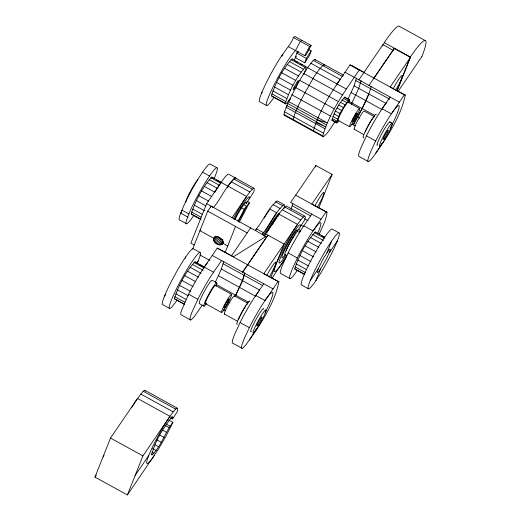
<?xml version="1.0" encoding="UTF-8"?>
<svg xmlns="http://www.w3.org/2000/svg" width="521" height="521" viewBox="0 0 521 521"><rect width="100%" height="100%" fill="white"/><g stroke="black" fill="none" stroke-linecap="round" stroke-linejoin="round"><path stroke-width="0.78" d="M296.11 230.614L297.432 231.344L304.765 219.823L305.299 217.081L304.772 216.169L303.222 217.14L300.754 219.94L297.537 224.369L263.828 273.72L278.95 281.75C274.515 303.163 261.698 322.297 249.344 340.005L246.094 344.485A31.924 3.504 -61.2 0 1 242.037 344.596L244.362 338.35L249.357 327.637A31.924 3.504 -61.2 0 1 270.79 293.245A31.924 3.504 -61.2 0 1 265.039 312.913M321.053 219.237L290.64 202.5L315.902 165.515L332.118 174.437L311.858 204.095L326.98 212.125C326.465 219.934 322.219 226.935 319.223 234.014M373.948 78.104L394.215 48.433L410.431 57.356L390.17 87.014L405.292 95.043C400.721 117.114 387.279 136.691 374.573 154.926L372.437 157.778A31.924 3.504 -61.2 0 1 368.38 157.896L370.705 151.644L375.7 140.93A31.924 3.504 -61.2 0 1 397.49 106.219A31.924 3.504 -61.2 0 1 390.053 128.804M245.189 202.649L246.511 203.379L246.68 202.265A15.962 1.752 -61.2 0 0 235.03 219.4M297.432 231.344L297.608 230.23A15.962 1.752 -61.2 0 0 286.042 247.182A15.962 1.752 -61.2 0 0 285.215 254.658M184.278 304.394L174.737 299.145L174.385 298.526C178.742 285.313 185.476 271.988 194.952 261.783L204.493 267.032M201.119 219.673L191.585 214.424L191.227 213.812C195.583 200.598 202.324 187.267 211.793 177.068L222.018 182.695M213.467 239.165C214.965 233.486 224.401 238.546 222.916 243.327C220.168 247.195 213.61 243.235 213.467 239.165L215.609 236.026M290.562 98.404L286.732 103.269L285.684 103.926L271.786 96.281L271.434 95.662C275.791 82.448 282.532 69.117 292.001 58.919L305.899 66.571L306.257 67.183L305.899 69.032L303.743 74.555M285.684 103.926L285.332 103.308C289.689 90.094 296.429 76.769 305.899 66.571M335.413 121.373C331.363 126.408 328.673 132.992 323.254 136.762L284.505 115.441L283.971 114.516L284.512 111.741L288.575 101.53L299.673 80.28L307.52 67.691L313.258 60.384L314.827 59.401L343.613 75.239M297.452 51.201L294.235 60.599M284.017 208.322L284.551 205.574L284.023 204.662L277.074 200.839C268.12 208.205 263.73 219.953 256.449 228.823L255.31 230.49L211.135 206.166L207.729 211.148L192.614 249.129M304.655 274.58L295.114 269.331L294.762 268.712C299.119 255.505 305.86 242.174 315.329 231.975L324.87 237.224M323.254 136.762L322.727 135.838C329.786 111.592 345.299 90.693 359.249 70.003L360.167 70.218M361.118 80.592L358.741 88.388L351.291 104.389M215.362 282.206L221.386 269.038L223.763 261.236M291.018 209.54L292.867 203.216M348.08 99.01L354.104 85.841L356.481 78.039M385.729 103.243L368.803 93.943L362.095 108.537L353.316 124.845C359.991 112.341 367.715 100.019 371.252 86.173M339.002 120.592L336.638 122.943L332.007 120.397C334.124 112.015 338.891 103.373 344.83 97.088L349.461 99.635L348.744 102.871M336.638 122.943C338.761 114.568 343.521 105.919 349.461 99.635M170.484 417.842L172.568 418.988L172.764 416.754L171.917 416.995C163.119 428.112 154.952 441.131 151.644 454.918L152.484 454.67C161.595 445.475 165.001 432.287 172.933 422.381L168.7 420.056M246.511 203.379L249.526 197.908A21.817 2.397 -61.2 0 0 234.307 219.348M300.135 227.058L300.448 225.873A21.817 2.397 -61.2 0 0 291.623 235.889A21.817 2.397 -61.2 0 0 279.406 260.526A21.817 2.397 -61.2 0 0 286.101 254.808M296.364 56.353L295.485 57.707L304.746 62.807L306.315 58.378L311.148 50.941L309.012 49.769M311.148 50.941L309.578 55.369L304.746 62.807M356.813 114.561L357.198 113.005L354.117 117.388L352.066 122.324L353.798 120.234L356.813 114.561L355.426 113.799M172.933 422.381L166.212 435.719L158.176 449.603L127.391 494.95L94.959 477.106L110.504 438.044L137.537 398.461L143.223 391.232L144.773 390.255L177.205 408.099L177.733 409.018L177.205 411.759L172.568 418.988M249.214 199.087L253.844 191.858L254.372 189.116L253.844 188.198L252.294 189.175L249.826 191.969L246.615 196.404L221.125 182.389L206.59 203.672L190.881 243.144L194.353 245.052M185.17 258.357L185.75 256.912M210.536 207.671L211.135 206.166M281.933 56.209C285.013 49.547 291.109 44.728 293.375 37.486L294.938 36.503L311.154 45.425L306.322 54.679L304.752 55.662L288.536 46.74M127.391 494.95L142.936 455.888L169.97 416.305L173.187 411.87L175.655 409.076L177.205 408.099M225.105 252.626L235.518 226.453L207.729 211.148M255.85 230.321L256.449 228.823L263.307 232.6L262.415 234.847M264.655 236.117L265.554 233.864C272.867 225.026 277.315 213.336 286.237 205.971L304.772 216.169M266.713 237.068L255.31 230.49M267.28 236.625L267.872 235.14L242.61 272.125M278.188 216.222L279.002 214.17L297.537 224.369A31.599 3.471 -61.2 0 0 275.414 265.97A31.599 3.471 -61.2 0 0 285.736 257.667L286.947 255.655M270.731 277.615L284.088 244.062L265.554 233.864M315.309 167L315.902 165.515M382.414 46.05L383.013 44.546L393.055 50.361M383.345 44.858L384.231 42.624L410.359 56.997A63.855 7.014 -61.2 0 1 421.815 56.704M318.787 207.944L332.118 174.437M393.622 49.918L394.215 48.433L393.036 50.55M315.902 280.578A31.924 3.504 -61.2 0 0 339.451 233.753A31.924 3.504 -61.2 0 0 315.915 268.211A31.924 3.504 -61.2 0 0 315.902 280.578L320.506 269.018M327.006 252.678L331.61 241.119M397.328 89.762L410.359 56.997M397.1 90.862L410.431 57.356M364.14 72.406L349.982 64.904C336.182 85.633 320.33 106.44 313.46 130.738L313.994 131.663M247.436 201.301L249.572 202.48L244.167 209.325L243.007 211.76A15.962 1.752 -61.2 0 1 237.889 221.112M207.527 262.63A31.924 3.504 -61.2 0 0 188.589 294.202L181.269 311.161A31.924 3.504 -61.2 0 0 181.269 314.86L190.536 319.959M221.523 260.526L213.545 272.209A31.924 3.504 -61.2 0 0 197.85 299.301L192.106 311.832A31.924 3.504 -61.2 0 0 194.594 316.143L202.246 305.215M249.572 202.48L239.198 222.35M259.028 290.972A31.924 3.504 -61.2 0 0 240.09 322.538L234.339 335.068A31.924 3.504 -61.2 0 0 232.77 343.196L242.037 348.295M311.786 214.138L303.808 225.821A31.924 3.504 -61.2 0 0 288.113 252.913L282.369 265.45A31.924 3.504 -61.2 0 0 280.799 273.571L290.067 278.67M299.503 232.503L300.493 230.445L298.357 229.273M317.667 233.506A31.924 3.504 -61.2 0 0 317.029 225.573A31.924 3.504 -61.2 0 0 297.38 258.012L292.392 268.725L290.067 274.977A31.924 3.504 -61.2 0 0 294.124 274.86L297.374 270.386M386.973 102.35A31.924 3.504 -61.2 0 0 366.432 135.831L360.682 148.368A31.924 3.504 -61.2 0 0 359.112 156.489L368.38 161.588M304.752 55.662L309.585 46.408L311.154 45.425M235.049 296.586L242.46 280.643L244.844 272.841L242.532 280.682L235.114 296.618M267.084 236.554L267.872 235.14M285.736 257.667L271.969 278.273M298.37 51.247L297.055 53.279L306.315 58.378M287.449 105.301L286.081 107.313L324.83 128.635M261.36 93.669L262.245 92.373M253.844 188.198L235.316 178C225.945 185.841 221.269 198.182 213.532 207.508L206.59 203.672M164.31 296.534L165.632 294.593M196.664 263.092L198.508 260.35M214.509 236.97L213.649 238.227L199.953 230.679L200.806 229.435M213.617 240.214L216.189 236.449M214.079 241.301L217.511 236.28L220.403 239.048L222.89 239.881L219.465 244.903M214.834 242.35L218.26 237.329M232.066 217.7L246.615 196.404A31.599 3.471 -61.2 0 0 233.284 218.937M215.818 243.294L219.25 238.273M216.97 244.062L220.403 239.048M218.214 244.616L221.646 239.595M232.379 256.13L217.264 248.1L204.278 267.11L213.545 272.209M220.63 244.903L223.203 241.138M221.64 244.629L223.353 242.122M222.415 244.095L223.275 242.838M231.461 255.915L250.594 227.898M358.884 79.876L383.013 44.546M103.184 456.91L104.089 455.582M94.959 477.106L96.333 475.093M262.167 234.274C269.93 224.916 274.626 212.529 284.023 204.662M368.953 85.418L393.147 50.127M242.675 272.164L266.804 236.834M390.105 97.056L382.121 108.739L391.388 113.839L404.374 94.829L405.292 95.043M263.763 283.763L255.778 295.446L265.046 300.545L278.032 281.535L278.95 281.75M135.16 475.419L148.752 455.523A31.599 3.471 -61.2 0 1 169.97 416.305L137.537 398.461A31.599 3.471 -61.2 0 0 131.8 407.481M398.278 91.155L421.828 56.678M326.98 212.125L326.055 211.91L313.075 230.92L303.808 225.821M310.171 280.741L318.129 269.083M329.383 252.613L337.341 240.956M337.002 83.914L340.252 79.433L310.763 63.21M290.054 99.628L288.575 101.53L327.325 122.852L317.204 119.739M298.937 232.288L300.493 230.445M301.887 40.325L300.324 41.309L295.492 50.563A31.924 3.504 -61.2 0 0 270.803 91.709A31.924 3.504 -61.2 0 0 274.046 97.329M233.265 256.905L266.003 236.391M332.007 120.397L332.561 120.175M315.954 122.63L325.612 126.824L286.882 105.516M424.973 40.43L398.852 26.05A63.842 7.007 -61.2 0 0 384.244 42.598M349.982 64.904L404.374 94.829M293.375 37.486L309.585 46.408M344.98 72.23L399.366 102.155M355.96 80.657L370.724 88.791M370.659 88.752L389.695 99.224M313.258 60.384L342.746 76.607M354.104 85.841L368.868 93.975M307.52 67.691L346.27 89.013M295.83 61.452L297.224 62.214M300.695 64.129L302.089 64.891M351.187 92.588L382.101 109.605M290.959 59.576L304.857 67.222M289.298 61.458L303.196 69.111M287.13 64.448L301.027 72.093M303.736 73.507L342.486 94.835M389.949 121.914L392.267 123.19M344.277 97.31L348.907 99.856M348.718 101.165L374.788 115.512M343.326 98.306L347.956 100.853M348.158 102.259L359.633 108.576M284.609 68.329L298.507 75.975M342.043 100.012L346.673 102.565M340.506 102.318L345.143 104.864M299.673 80.28L338.422 101.602M281.9 72.842L295.798 80.488M338.832 105.06L343.469 107.606M356.403 116.242L359.803 118.111M354.41 115.962L355.791 116.724M337.133 108.049L341.763 110.602M279.191 77.675L293.089 85.32M353.082 118.378L354.469 119.14M295.609 87.535L334.358 108.856M335.517 111.09L340.148 113.643M334.098 113.969L338.728 116.522M276.671 82.507L290.568 90.153M351.975 124.102L355.433 126.004M332.971 116.496L337.608 119.042M291.825 94.783L330.575 116.105M366.432 135.831L375.7 140.93M338.155 120.442L349.63 126.753M354.195 129.267L363.84 134.574M332.222 118.488L336.853 121.041M274.502 87.007L288.4 94.653M335.869 121.999L337.191 122.728M331.89 119.823L336.527 122.37M272.835 90.862L286.732 98.508M271.793 93.813L285.69 101.465M287.729 103.523L326.465 124.838M271.434 95.662L285.332 103.308M284.512 111.741L323.261 133.063M283.971 114.516L322.727 135.838M266.739 105.62L259.784 101.797A31.924 3.504 -61.2 0 1 265.397 84.604A31.924 3.504 -61.2 0 1 282.799 54.047M295.635 195.186L326.055 211.91M292.346 205.834L310.679 215.915M338.917 232.828L331.968 229.006A31.924 3.504 -61.2 0 0 312.75 257.14A31.924 3.504 -61.2 0 0 301.646 285.046L308.595 288.868M216.847 167.729L209.898 163.907A31.924 3.504 -61.2 0 0 183.646 206.029L179.582 216.248A31.924 3.504 -61.2 0 0 179.582 219.94L186.531 223.77M235.381 177.928L228.432 174.105A31.924 3.504 -61.2 0 0 217.778 187.514M275.524 201.809L282.473 205.632M284.687 206.941L303.222 217.14M233.766 178.977L252.294 189.175M304.596 218.774L308.119 220.715M273.056 204.61L280.005 208.433M231.298 181.777L249.826 191.969M282.219 209.742L300.754 219.94M321.815 235.961L324.544 237.465M300.969 225.137L303.789 226.687M314.287 232.626L324.505 238.253M202.591 172.19L209.54 176.02M213.512 178.436L211.793 177.068M216.918 180.312L221.008 182.558M210.751 177.726L220.969 183.346M312.626 234.515L323.528 240.513M209.09 179.608L219.308 185.235M310.457 237.498L321.359 243.496M206.922 182.591L217.824 188.595M294.73 232.672L296.052 233.401M243.144 204.343L246.453 206.166L245.736 207.755A21.817 2.397 -61.2 0 1 238.305 221.718M307.937 241.379L318.839 247.377M204.401 186.472L214.619 192.099M240.858 207.501L244.167 209.325M305.228 245.892L316.13 251.89M201.692 190.986L211.917 196.612M302.519 250.731L313.421 256.729M198.983 195.824L208.524 201.073M299.998 255.564L310.9 261.562M196.463 200.657L206.003 205.906M288.113 252.913L297.38 258.012M297.83 260.057L308.732 266.055M194.294 205.157L204.512 210.777M296.162 263.913L306.387 269.539M192.633 209.012L202.168 214.261M295.12 266.869L305.339 272.49M191.585 211.962L201.126 217.211M294.762 268.712L304.98 274.339M191.227 213.812L200.767 219.061M188.849 213.91L181.901 210.08L180.683 213.148L187.632 216.97M222.916 243.327L227.742 245.99M217.264 248.1L278.032 281.535M212.255 255.427L273.024 288.862M223.235 263.854L262.649 285.541M200.005 252.444L193.057 248.621A31.924 3.504 -61.2 0 0 173.838 276.755A31.924 3.504 -61.2 0 0 162.734 304.661L169.683 308.484M199.862 254.925L209.839 260.422M221.386 269.038L259.386 289.95M197.348 263.528L194.952 261.783M199.393 264.655L202.799 266.524M218.462 275.785L255.759 296.312M193.91 262.441L204.128 268.068M192.242 264.329L203.144 270.327M190.08 267.312L200.982 273.31M216.736 282.831L212.106 280.285A13.299 1.459 -61.2 0 0 204.408 291.246A13.299 1.459 -61.2 0 0 199.282 303.593L203.913 306.14M216.782 284.798L248.445 302.219M215.434 285.456L231.545 294.319M234.398 295.889L247.501 303.098M187.553 271.194L198.455 277.192M184.851 275.707L195.753 281.705M227.885 301.75L230.002 302.916M182.142 280.539L193.044 286.543M179.615 285.371L190.517 291.369M223.457 309.611L225.567 310.776M188.589 294.202L197.85 299.301M240.09 322.538L249.357 327.637M205.437 303.639L221.542 312.502M224.395 314.072L237.498 321.281M177.453 289.871L188.348 295.869M175.785 293.727L186.004 299.354M174.737 296.677L184.962 302.304M174.385 298.526L184.603 304.153M143.223 391.232L175.655 409.076M140.755 394.026L173.187 411.87M171.494 417.047L172.881 417.809M165.645 423.768L169.813 426.067M164.929 425.364L169.097 427.656M162.565 430.125L166.733 432.417M159.895 435.113L164.063 437.412M157.101 439.998L161.269 442.296M155.063 444.83L158.534 446.738M152.575 448.529L156.053 450.444M151.904 452L153.988 453.146M151.097 453.908L152.484 454.67M110.504 438.044L142.936 455.888M235.518 226.453L247.182 232.9M350.907 65.118L359.985 70.172M324.674 65.451L324.14 64.526C315.426 71.865 310.861 83.119 304.922 92.66C300.604 101.406 295.303 109.996 293.29 119.641L293.818 120.566M314.827 59.401L315.361 60.325M292.001 58.919L292.359 59.537M315.329 231.975L315.687 232.587M144.773 390.255L145.3 391.173M344.83 97.088L344.941 97.661M205.867 303.463A10.374 1.14 -61.2 0 1 209.429 294.007A10.374 1.14 -61.2 0 1 215.525 285.905M176.99 300.194A31.924 3.504 -61.2 0 1 170.627 302.004A31.924 3.504 -61.2 0 1 190.217 264.486A31.924 3.504 -61.2 0 1 199.999 256.143L198.429 260.572A31.924 3.504 -61.2 0 1 197.29 263.32M206.707 303.215A13.299 1.459 -61.2 0 1 204.779 302.486A13.299 1.459 -61.2 0 1 213.63 286.224A13.299 1.459 -61.2 0 1 216.065 286.003M267.045 232.353A15.962 1.752 -61.2 0 1 276.521 218.397M263.457 235.401A31.599 3.471 -61.2 0 1 276.788 212.861L269.839 209.038A31.566 2.038 -60.3 0 0 266.185 214.847M264.199 218.117A31.566 2.038 -60.3 0 1 265.795 215.486M264.479 235.811A21.817 2.397 -61.2 0 1 279.575 213.31M272.45 224.558A31.599 3.471 -61.2 0 1 273.264 223.196M274.072 221.861A31.599 3.471 -61.2 0 1 275.257 219.934M275.687 219.243A31.599 3.471 -61.2 0 1 279.002 214.17M224.825 313.902A10.374 1.14 -61.2 0 1 228.393 304.44A10.374 1.14 -61.2 0 1 234.489 296.338M238.514 319.705A10.374 1.14 -61.2 0 1 239.816 316.644M240.077 316.11A10.374 1.14 -61.2 0 1 243.515 309.695M243.841 309.142A10.374 1.14 -61.2 0 1 244.499 308.061M244.818 307.559A10.374 1.14 -61.2 0 1 246.016 305.762M247.019 304.427A10.374 1.14 -61.2 0 1 247.762 303.652M251.337 331.714A13.299 1.459 -61.2 0 1 255.909 319.588A13.299 1.459 -61.2 0 1 263.724 309.2M237.439 324.062A13.299 1.459 -61.2 0 1 242.011 311.936A13.299 1.459 -61.2 0 1 249.82 301.548M256.371 328.816A31.924 3.504 -61.2 0 1 249.344 340.005M266.785 275.616A13.299 1.459 -61.2 0 1 275.837 262.076A13.299 1.459 -61.2 0 1 269.442 276.716M214.919 192.19A31.924 3.504 -61.2 0 1 217.342 188.211M214.138 178.599A31.924 3.504 -61.2 0 0 212.04 172.516A31.924 3.504 -61.2 0 0 190.595 209.859L186.531 220.07A31.924 3.504 -61.2 0 0 193.838 215.479M235.915 178.853A31.924 3.504 -61.2 0 0 227.273 187.397A31.599 3.471 -61.2 0 1 228.081 186.205M185.899 202.115A13.299 1.459 -61.2 0 1 190.308 191.494A13.299 1.459 -61.2 0 1 197.85 179.621M338.585 120.273A10.374 1.14 -61.2 0 1 342.154 110.81A10.374 1.14 -61.2 0 1 348.249 102.709M354.625 129.097A10.374 1.14 -61.2 0 1 357.549 120.833A10.374 1.14 -61.2 0 1 364.199 111.09L374.527 116.769A10.374 1.14 -61.2 0 0 374.098 116.945M365.286 131.911A10.374 1.14 -61.2 0 1 365.84 130.634M366.159 129.944A10.374 1.14 -61.2 0 1 366.973 128.27M367.266 127.697A10.374 1.14 -61.2 0 1 369.526 123.562M369.858 122.989A10.374 1.14 -61.2 0 1 373.362 117.72M377.679 145.007A13.299 1.459 -61.2 0 1 382.251 132.881A13.299 1.459 -61.2 0 1 390.06 122.494M363.782 137.355A13.299 1.459 -61.2 0 1 368.354 125.229A13.299 1.459 -61.2 0 1 376.162 114.841M381.893 143.503A31.924 3.504 -61.2 0 1 375.687 153.304M393.127 88.909A13.299 1.459 -61.2 0 1 402.179 75.369A13.299 1.459 -61.2 0 1 395.784 90.009M286.381 250.549A10.374 1.14 -61.2 0 1 286.739 249.559M286.973 248.992A10.374 1.14 -61.2 0 1 287.846 247.026M288.1 246.485A10.374 1.14 -61.2 0 1 289.891 243.001M290.21 242.408A10.374 1.14 -61.2 0 1 294.039 236.137M294.398 235.635A10.374 1.14 -61.2 0 1 295.042 234.802M285.462 254.437A13.299 1.459 -61.2 0 1 290.034 242.311A13.299 1.459 -61.2 0 1 297.849 231.923M314.814 205.99A13.299 1.459 -61.2 0 1 323.867 192.451A13.299 1.459 -61.2 0 1 317.471 207.091M154.431 455.361A31.599 3.471 -61.2 0 1 148.752 455.523M318.311 268.602L317.563 270.594A13.299 1.459 -61.2 0 0 320.135 269.578L326.66 258.501L329.949 251.102A13.299 1.459 -61.2 0 0 327.377 252.118L322.466 260.161L318.311 268.602M294.065 87.339L293.616 88.349A5.321 0.586 -61.2 0 0 293.447 89.82L294.958 87.815A5.321 0.586 -61.2 0 0 298.142 81.719A5.321 0.586 -61.2 0 0 297.244 81.758L294.065 87.339M223.717 310.216A10.374 1.14 -61.2 0 0 231.63 294.769A10.374 1.14 -61.2 0 0 224.277 305.241A10.374 1.14 -61.2 0 0 223.717 310.216M225.092 306.902A5.321 0.586 -61.2 0 0 229.155 298.976A5.321 0.586 -61.2 0 0 225.385 304.349A5.321 0.586 -61.2 0 0 225.092 306.902M255.889 330.281A13.299 1.459 -61.2 0 0 266.036 310.47A13.299 1.459 -61.2 0 0 256.612 323.899A13.299 1.459 -61.2 0 0 255.889 330.281M257.954 324.98A5.321 0.586 -61.2 0 0 262.011 317.061A5.321 0.586 -61.2 0 0 258.24 322.434A5.321 0.586 -61.2 0 0 257.954 324.98M351.805 124.473A10.374 1.14 -61.2 0 0 359.724 109.026A10.374 1.14 -61.2 0 0 352.372 119.498A10.374 1.14 -61.2 0 0 351.805 124.473M382.232 143.575A13.299 1.459 -61.2 0 0 392.378 123.764A13.299 1.459 -61.2 0 0 382.955 137.192A13.299 1.459 -61.2 0 0 382.232 143.575M384.296 138.273A5.321 0.586 -61.2 0 0 388.353 130.354A5.321 0.586 -61.2 0 0 384.583 135.727A5.321 0.586 -61.2 0 0 384.296 138.273"/></g></svg>
